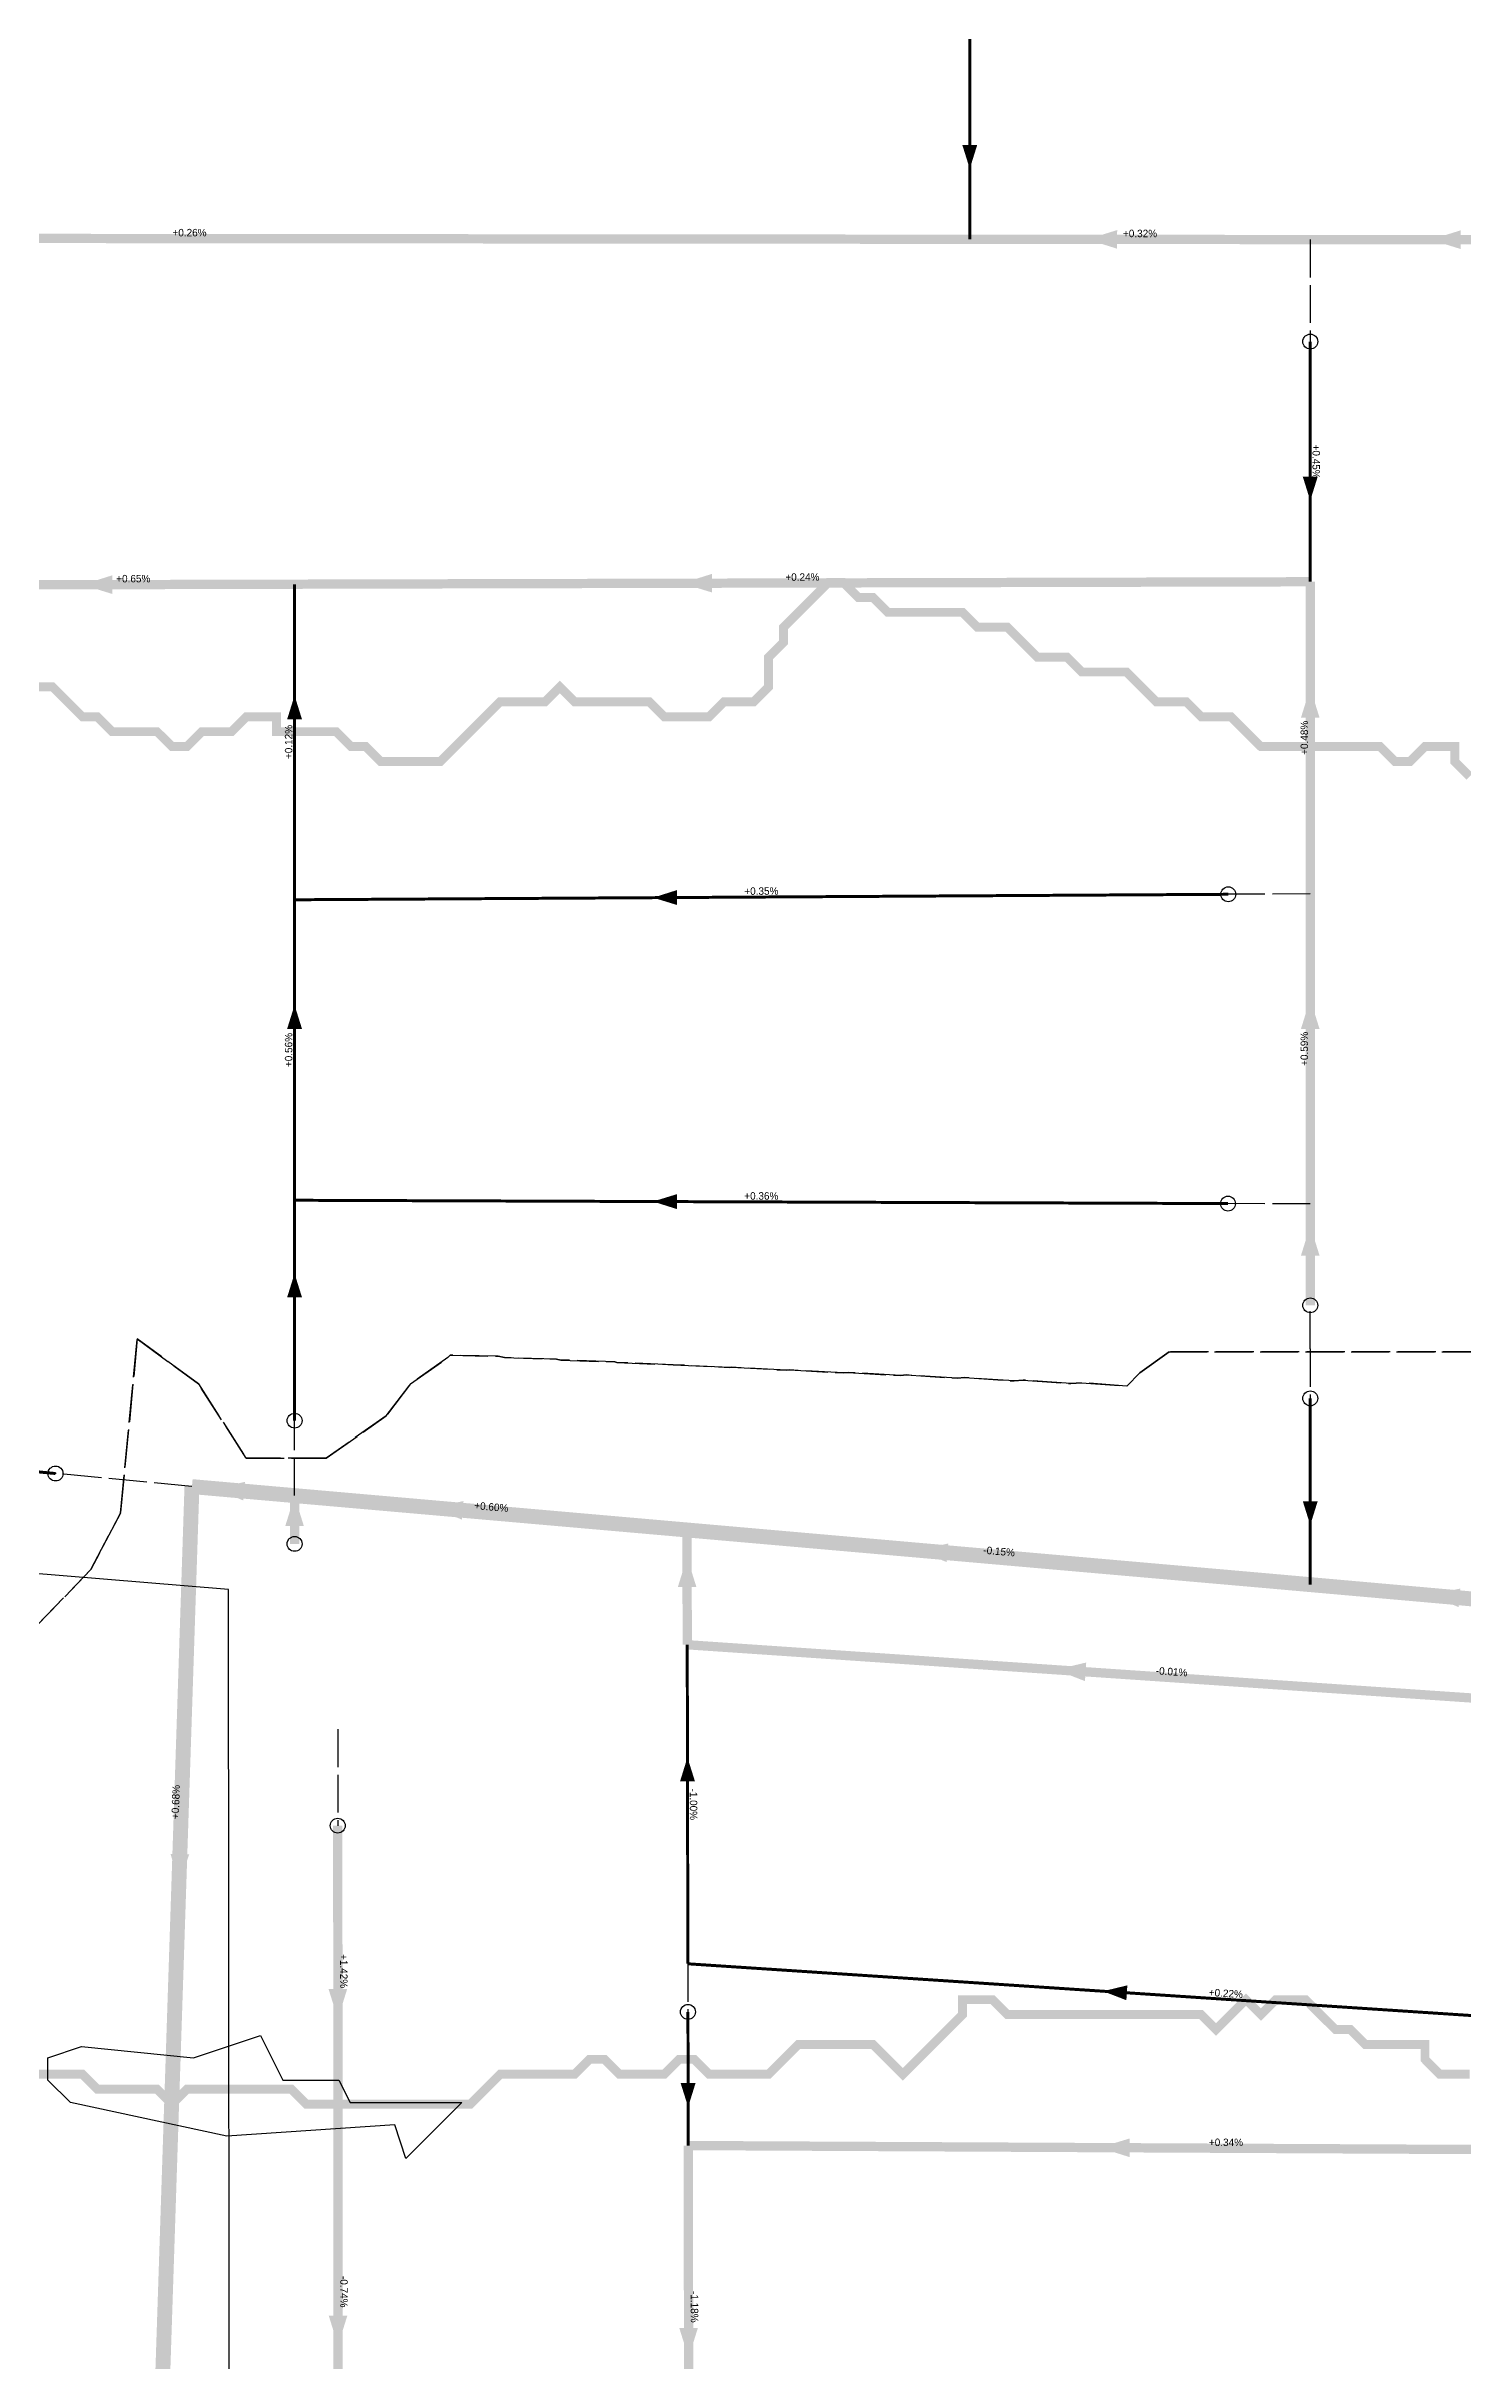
# Model space of a CAD drawing. Header units: metres. Extents: x 442821 to 452274, y 2561971 to 2571293.
# Drawn here: x 443845 to 444225, y 2564774 to 2565396 of the extents above; entities that cross this region are included whole.
import ezdxf
from ezdxf.enums import TextEntityAlignment as Align

# ---------------------------------------------------------------- set-up
doc = ezdxf.new("R2010")
doc.units = ezdxf.units.M
doc.header["$LTSCALE"] = 8
doc.linetypes.add('DASHDOT', pattern=[3.556, 2.54, -0.508, 0, -0.508])
doc.linetypes.add('DASHED', pattern=[1.524, 1.27, -0.254])
for name, color, linetype in [('A_ARROWS', 7, 'Continuous'), ('A_BRANCH', 7, 'Continuous'), ('A_BUILT_2006', 252, 'Continuous'), ('A_CATCHMENTS', 7, 'Continuous'), ('A_GRADIENT', 8, 'Continuous'), ('A_HEAD_GAP', 8, 'Continuous'), ('A_HEADS', 8, 'Continuous'), ('A_LATERAL', 7, 'Continuous'), ('A_STREAMS', 5, 'Continuous'), ('A_SUBMAIN', 7, 'Continuous'), ('A_WADI', 4, 'Continuous')]:
    doc.layers.add(name, color=color, linetype=linetype)

msp = doc.modelspace()

# ---------------------------------------------------------------- linework, layer by layer
at = {"layer": 'A_ARROWS', "color": 2}
for points in [[(444093.01, 2565362.69), (444091.01, 2565369.09), (444095.01, 2565369.09)], [(444124.53, 2565343.75), (444132.54, 2565346.25), (444132.53, 2565341.25)], [(444216.63, 2565343.67), (444224.64, 2565346.17), (444224.63, 2565341.17)], [(444184.32, 2565273.68), (444182.32, 2565280.08), (444186.32, 2565280.08)], [(443855.03, 2565251.12), (443863.03, 2565253.64), (443863.04, 2565248.64)], [(444015.89, 2565251.51), (444023.88, 2565254.03), (444023.89, 2565249.03)], [(443911.93, 2565221.4), (443913.93, 2565215), (443909.93, 2565215)], [(444184.32, 2565223.43), (444186.82, 2565215.43), (444181.82, 2565215.43)], [(444008.09, 2565167.18), (444014.48, 2565169.21), (444014.5, 2565165.21)], [(444184.32, 2565139.95), (444186.82, 2565131.95), (444181.82, 2565131.95)], [(443911.93, 2565138.37), (443913.93, 2565131.97), (443909.93, 2565131.97)], [(444008.06, 2565085.67), (444014.47, 2565087.65), (444014.46, 2565083.65)], [(444184.32, 2565079.16), (444186.82, 2565071.16), (444181.82, 2565071.16)], [(443911.93, 2565066.36), (443913.93, 2565059.96), (443909.93, 2565059.96)]]:
    msp.add_solid(points, dxfattribs=at)
at = {"layer": 'A_ARROWS', "color": 1}
for points in [[(443890.44, 2565008.67), (443898.63, 2565010.46), (443898.19, 2565005.48)], [(443911.93, 2565006.61), (443914.43, 2564998.61), (443909.43, 2564998.61)], [(443949.05, 2565003.53), (443957.24, 2565005.33), (443956.8, 2565000.35)], [(444184.32, 2564998.89), (444182.32, 2565005.29), (444186.32, 2565005.29)], [(444017.2, 2564990.25), (444019.71, 2564982.25), (444014.71, 2564982.24)], [(444079.06, 2564992.14), (444087.24, 2564993.94), (444086.81, 2564988.96)], [(444216.36, 2564980.08), (444224.55, 2564981.86), (444224.11, 2564976.88)], [(444116.09, 2564960.07), (444124.24, 2564962.02), (444123.9, 2564957.03)], [(444017.3, 2564936.55), (444019.31, 2564930.15), (444015.31, 2564930.14)], [(443880.91, 2564902.62), (443878.67, 2564910.7), (443883.67, 2564910.53)], [(443923.55, 2564866.44), (443921.04, 2564874.43), (443926.04, 2564874.44)], [(444128.75, 2564873.85), (444135.27, 2564875.42), (444135.01, 2564871.43)], [(444017.48, 2564842.8), (444015.47, 2564849.19), (444019.47, 2564849.2)], [(444127.86, 2564831.89), (444135.88, 2564834.35), (444135.85, 2564829.35)], [(443923.59, 2564778.83), (443921.09, 2564786.83), (443926.09, 2564786.84)], [(444017.61, 2564775.54), (444015.1, 2564783.53), (444020.1, 2564783.54)]]:
    msp.add_solid(points, dxfattribs=at)
at = {"layer": 'A_BRANCH', "color": 2, "const_width": 0.8}
msp.add_lwpolyline([(444093.01, 2565401.05), (444093.01, 2565343.78)], dxfattribs=at)
at = {"layer": 'A_BRANCH', "color": 2, "linetype": 'DASHED', "const_width": 0.8}
for points in [[(444184.32, 2565316.34), (444184.32, 2565251.91)], [(444162.32, 2565168.08), (443911.93, 2565166.61)], [(444162.26, 2565085.12), (443911.93, 2565086.01)], [(443911.93, 2565026.89), (443911.93, 2565086.01)], [(443847.82, 2565012.71), (443825.43, 2565014.87)]]:
    msp.add_lwpolyline(points, dxfattribs=at)
at = {"layer": 'A_BRANCH', "color": 1, "const_width": 0.8}
for points in [[(444184.32, 2565032.87), (444184.32, 2564982.91)], [(444017.43, 2564868.31), (444017.5, 2564832.45)]]:
    msp.add_lwpolyline(points, dxfattribs=at)
at = {"layer": 'A_BUILT_2006', "color": 252}
msp.add_lwpolyline([(444422.44, 2563343.67), (444425.81, 2563359.7), (444354.25, 2563402.28), (444079.07, 2562950.56), (443944.47, 2563054.62), (443895.55, 2563534.89), (443894.21, 2564981.63), (443353.42, 2565026.28), (443356.77, 2565236.27), (445139.69, 2565926.07), (445353.06, 2566067)], dxfattribs=at)
at = {"layer": 'A_CATCHMENTS', "color": 1, "linetype": 'DASHED'}
msp.add_lwpolyline([(443842.94, 2564972.04), (443857.33, 2564986.98), (443865.27, 2565002.12), (443869.76, 2565048.81), (443886.15, 2565036.74), (443898.95, 2565016.84), (443920.39, 2565016.84), (443936.53, 2565028.17), (443943.01, 2565036.74), (443953.06, 2565043.86), (443953.62, 2565044.43), (443966.54, 2565044.15), (443968.2, 2565043.8), (443982.19, 2565043.39), (443983.3, 2565043.16), (443997.83, 2565042.64), (443998.39, 2565042.51), (444013.47, 2565041.88), (444013.49, 2565041.88), (444028.66, 2565041.14), (444029.12, 2565041.2), (444043.9, 2565040.42), (444044.76, 2565040.51), (444059.15, 2565039.69), (444060.4, 2565039.83), (444074.4, 2565038.97), (444076.05, 2565039.14), (444089.65, 2565038.26), (444091.69, 2565038.45), (444104.9, 2565037.54), (444107.33, 2565037.76), (444120.14, 2565036.83), (444122.98, 2565037.07), (444135.15, 2565036.14), (444138.63, 2565039.68), (444146.49, 2565045.34), (444230.15, 2565045.34)], dxfattribs=at)
at = {"layer": 'A_CATCHMENTS', "color": 2, "linetype": 'DASHED'}
msp.add_lwpolyline([(444230.15, 2565045.34), (444146.49, 2565045.34), (444138.63, 2565039.68), (444135.15, 2565036.14), (444122.98, 2565037.07), (444120.14, 2565036.83), (444107.33, 2565037.76), (444104.9, 2565037.54), (444091.69, 2565038.45), (444089.65, 2565038.26), (444076.05, 2565039.14), (444074.4, 2565038.97), (444060.4, 2565039.83), (444059.15, 2565039.69), (444044.76, 2565040.51), (444043.9, 2565040.42), (444029.12, 2565041.2), (444028.66, 2565041.14), (444013.49, 2565041.88), (444013.47, 2565041.88), (443998.39, 2565042.51), (443997.83, 2565042.64), (443983.3, 2565043.16), (443982.19, 2565043.39), (443968.2, 2565043.8), (443966.54, 2565044.15), (443953.62, 2565044.43), (443953.06, 2565043.86), (443943.01, 2565036.74), (443936.53, 2565028.17), (443920.39, 2565016.84), (443898.95, 2565016.84), (443886.15, 2565036.74), (443869.76, 2565048.81), (443865.27, 2565002.12), (443857.33, 2564986.98), (443842.94, 2564972.04)], dxfattribs=at)
at = {"layer": 'A_HEAD_GAP', "color": 8, "linetype": 'DASHED'}
for points in [[(444184.32, 2565343.7), (444184.32, 2565316.34)], [(444184.32, 2565168.21), (444162.32, 2565168.08)], [(444184.32, 2565085.05), (444162.26, 2565085.12)], [(444184.32, 2565046.14), (444184.32, 2565057.82)], [(444184.32, 2565046.14), (444184.32, 2565032.87)], [(443911.93, 2565006.79), (443911.93, 2565026.89)], [(443884.41, 2565009.2), (443847.82, 2565012.71)], [(443923.51, 2564944.11), (443923.52, 2564918.25)], [(444017.41, 2564881.2), (444017.43, 2564868.31)]]:
    msp.add_lwpolyline(points, dxfattribs=at)
at = {"layer": 'A_HEADS', "color": 2}
for centre in [(444184.32, 2565316.34), (444162.32, 2565168.08), (444162.26, 2565085.12), (444184.32, 2565057.82), (443911.93, 2565026.89), (443847.82, 2565012.71)]:
    msp.add_circle(centre, 2, dxfattribs=at)
at = {"layer": 'A_HEADS', "color": 1}
for centre in [(444184.32, 2565032.87), (443911.93, 2564993.84), (443923.52, 2564918.25), (444017.43, 2564868.31)]:
    msp.add_circle(centre, 2, dxfattribs=at)
at = {"layer": 'A_LATERAL', "color": 2, "linetype": 'DASHED', "const_width": 0.8}
msp.add_lwpolyline([(443911.93, 2565166.61), (443911.93, 2565251.26)], dxfattribs=at)
at = {"layer": 'A_LATERAL', "color": 2, "const_width": 0.8}
msp.add_lwpolyline([(443911.93, 2565086.01), (443911.93, 2565166.61)], dxfattribs=at)
at = {"layer": 'A_LATERAL', "color": 1, "linetype": 'DASHDOT', "const_width": 0.8}
msp.add_lwpolyline([(444017.41, 2564881.2), (444017.24, 2564966.78)], dxfattribs=at)
at = {"layer": 'A_LATERAL', "color": 1, "linetype": 'DASHED', "const_width": 0.8}
msp.add_lwpolyline([(444305.75, 2564862.16), (444017.41, 2564881.2)], dxfattribs=at)
at = {"layer": 'A_STREAMS', "color": 5, "const_width": 2.4}
for points in [[(444227.09, 2565199.7), (444223.09, 2565203.7), (444223.09, 2565207.7), (444219.09, 2565207.7), (444215.09, 2565207.7), (444211.09, 2565203.7), (444207.09, 2565203.7), (444203.09, 2565207.7), (444199.09, 2565207.7), (444195.09, 2565207.7), (444191.09, 2565207.7), (444187.09, 2565207.7), (444183.09, 2565207.7), (444179.09, 2565207.7), (444175.09, 2565207.7), (444171.09, 2565207.7), (444167.09, 2565211.7), (444163.08, 2565215.7), (444159.08, 2565215.7), (444155.08, 2565215.7), (444151.08, 2565219.7), (444147.08, 2565219.7), (444143.08, 2565219.7), (444139.08, 2565223.7), (444135.08, 2565227.71), (444131.08, 2565227.71), (444127.08, 2565227.71), (444123.08, 2565227.71), (444119.08, 2565231.71), (444115.08, 2565231.71), (444111.08, 2565231.71), (444107.08, 2565235.71), (444103.08, 2565239.71), (444099.08, 2565239.71), (444095.08, 2565239.71), (444091.07, 2565243.71), (444087.07, 2565243.71), (444083.07, 2565243.71), (444079.07, 2565243.71), (444075.07, 2565243.71), (444071.07, 2565243.71), (444067.07, 2565247.71), (444063.07, 2565247.71), (444059.07, 2565251.71), (444055.07, 2565251.71), (444051.07, 2565247.71), (444047.07, 2565243.71), (444043.07, 2565239.71), (444043.07, 2565235.71), (444039.07, 2565231.71), (444039.07, 2565227.71), (444039.07, 2565223.7), (444035.07, 2565219.7), (444031.07, 2565219.7), (444027.07, 2565219.7), (444023.07, 2565215.7), (444019.06, 2565215.7), (444015.06, 2565215.7), (444011.06, 2565215.7), (444007.06, 2565219.7), (444003.06, 2565219.7), (443999.06, 2565219.7), (443995.06, 2565219.7), (443991.06, 2565219.7), (443987.06, 2565219.7), (443983.06, 2565223.7), (443979.06, 2565219.7), (443975.06, 2565219.7), (443971.06, 2565219.7), (443967.06, 2565219.7), (443963.06, 2565215.7), (443959.06, 2565211.7), (443955.06, 2565207.7), (443951.06, 2565203.7), (443947.05, 2565203.7), (443943.05, 2565203.7), (443939.05, 2565203.7), (443935.05, 2565203.7), (443931.05, 2565207.7), (443927.05, 2565207.7), (443923.05, 2565211.7), (443919.05, 2565211.7), (443915.05, 2565211.7), (443911.05, 2565211.7), (443907.05, 2565211.7), (443907.05, 2565215.7), (443903.05, 2565215.7), (443899.05, 2565215.7), (443895.05, 2565211.7), (443891.05, 2565211.7), (443887.05, 2565211.7), (443883.05, 2565207.7), (443879.05, 2565207.7), (443875.04, 2565211.7), (443871.04, 2565211.7), (443867.04, 2565211.7), (443863.04, 2565211.7), (443859.04, 2565215.7), (443855.04, 2565215.7), (443851.04, 2565219.7), (443847.04, 2565223.7), (443843.04, 2565223.7)], [(444227.09, 2564851.57), (444223.09, 2564851.57), (444219.09, 2564851.57), (444215.09, 2564855.58), (444215.09, 2564859.58), (444211.09, 2564859.58), (444207.09, 2564859.58), (444203.09, 2564859.58), (444199.09, 2564859.58), (444195.09, 2564863.58), (444191.09, 2564863.58), (444187.09, 2564867.58), (444183.09, 2564871.58), (444179.09, 2564871.58), (444175.09, 2564871.58), (444171.09, 2564867.58), (444167.09, 2564871.58), (444163.08, 2564867.58), (444159.08, 2564863.58), (444155.08, 2564867.58), (444151.08, 2564867.58), (444147.08, 2564867.58), (444143.08, 2564867.58), (444139.08, 2564867.58), (444135.08, 2564867.58), (444131.08, 2564867.58), (444127.08, 2564867.58), (444123.08, 2564867.58), (444119.08, 2564867.58), (444115.08, 2564867.58), (444111.08, 2564867.58), (444107.08, 2564867.58), (444103.08, 2564867.58), (444099.08, 2564871.58), (444095.08, 2564871.58), (444091.07, 2564871.58), (444091.07, 2564867.58), (444087.07, 2564863.58), (444083.07, 2564859.58), (444079.07, 2564855.58), (444075.07, 2564851.57), (444071.07, 2564855.58), (444067.07, 2564859.58), (444063.07, 2564859.58), (444059.07, 2564859.58), (444055.07, 2564859.58), (444051.07, 2564859.58), (444047.07, 2564859.58), (444043.07, 2564855.58), (444039.07, 2564851.57), (444035.07, 2564851.57), (444031.07, 2564851.57), (444027.07, 2564851.57), (444023.07, 2564851.57), (444019.06, 2564855.58), (444015.06, 2564855.58), (444011.06, 2564851.57), (444007.06, 2564851.57), (444003.06, 2564851.57), (443999.06, 2564851.57), (443995.06, 2564855.58), (443991.06, 2564855.58), (443987.06, 2564851.57), (443983.06, 2564851.57), (443979.06, 2564851.57), (443975.06, 2564851.57), (443971.06, 2564851.57), (443967.06, 2564851.57), (443963.06, 2564847.57), (443959.06, 2564843.57), (443955.06, 2564843.57), (443951.06, 2564843.57), (443947.05, 2564843.57), (443943.05, 2564843.57), (443939.05, 2564843.57), (443935.05, 2564843.57), (443931.05, 2564843.57), (443927.05, 2564843.57), (443923.05, 2564843.57), (443919.05, 2564843.57), (443915.05, 2564843.57), (443911.05, 2564847.57), (443907.05, 2564847.57), (443903.05, 2564847.57), (443899.05, 2564847.57), (443895.05, 2564847.57), (443891.05, 2564847.57), (443887.05, 2564847.57), (443883.05, 2564847.57), (443879.05, 2564843.57), (443875.04, 2564847.57), (443871.04, 2564847.57), (443867.04, 2564847.57), (443863.04, 2564847.57), (443859.04, 2564847.57), (443855.04, 2564851.57), (443851.04, 2564851.57), (443847.04, 2564851.57), (443843.04, 2564851.57)]]:
    msp.add_lwpolyline(points, dxfattribs=at)
at = {"layer": 'A_SUBMAIN', "color": 2, "linetype": 'DASHED', "const_width": 2.5}
for points in [[(444093.01, 2565343.78), (443674.5, 2565344.15)], [(444184.32, 2565343.7), (444093.01, 2565343.78)], [(444184.32, 2565251.91), (443911.93, 2565251.26)], [(444184.32, 2565168.21), (444184.32, 2565251.91)]]:
    msp.add_lwpolyline(points, dxfattribs=at)
at = {"layer": 'A_SUBMAIN', "color": 2, "const_width": 2.5}
for points in [[(444277.61, 2565343.62), (444184.32, 2565343.7)], [(443911.93, 2565251.26), (443825.43, 2565251.05)], [(444184.32, 2565085.05), (444184.32, 2565168.21)], [(444184.32, 2565057.82), (444184.32, 2565085.05)]]:
    msp.add_lwpolyline(points, dxfattribs=at)
at = {"layer": 'A_SUBMAIN', "color": 1, "linetype": 'DASHED', "const_width": 2.5}
for points in [[(443911.93, 2564993.84), (443911.93, 2565006.79)], [(444276.82, 2564949.16), (444017.24, 2564966.78)], [(444305.91, 2564831), (444017.5, 2564832.45)]]:
    msp.add_lwpolyline(points, dxfattribs=at)
at = {"layer": 'A_SUBMAIN', "color": 1, "linetype": 'DASHDOT', "const_width": 2.5}
for points in [[(444017.24, 2564966.78), (444017.18, 2564997.57)], [(443923.56, 2564840.23), (443923.61, 2564746.24)], [(444017.5, 2564832.45), (444017.67, 2564745.93)]]:
    msp.add_lwpolyline(points, dxfattribs=at)
at = {"layer": 'A_SUBMAIN', "color": 1, "const_width": 2.5}
msp.add_lwpolyline([(443923.52, 2564918.25), (443923.56, 2564840.23)], dxfattribs=at)
at = {"layer": 'A_TRUNK', "color": 1, "const_width": 4}
for points in [[(443884.41, 2565009.2), (443878.84, 2564839.9)], [(444017.18, 2564997.57), (443911.93, 2565006.79)]]:
    msp.add_lwpolyline(points, dxfattribs=at)
at = {"layer": 'A_TRUNK', "color": 1, "linetype": 'DASHED', "const_width": 4}
for points in [[(443911.93, 2565006.79), (443884.41, 2565009.2)], [(444276.88, 2564974.72), (444184.32, 2564982.91)]]:
    msp.add_lwpolyline(points, dxfattribs=at)
at = {"layer": 'A_TRUNK', "color": 1, "linetype": 'DASHDOT', "const_width": 4}
for points in [[(444184.32, 2564982.91), (444171.94, 2564984.01), (444017.18, 2564997.57)], [(443878.84, 2564839.9), (443875.47, 2564737.31), (443882.29, 2564427.42), (443882.35, 2564411.58)]]:
    msp.add_lwpolyline(points, dxfattribs=at)
at = {"layer": 'A_WADI', "color": 4}
msp.add_lwpolyline([(443908.8, 2564850.01), (443923.8, 2564850.01), (443926.8, 2564844.01), (443956.8, 2564844.01), (443941.8, 2564829.01), (443938.8, 2564838.01), (443893.8, 2564835.01), (443851.8, 2564844.01), (443845.8, 2564850.01), (443845.8, 2564856.01), (443854.8, 2564859.01), (443884.8, 2564856.01), (443902.8, 2564862.01), (443908.8, 2564850.01)], close=True, dxfattribs=at)

# ---------------------------------------------------------------- texts
at = {"layer": 'A_GRADIENT', "color": 2}
for s, rotation, p in [('+0.26%', 359.95003, (443883.76, 2565343.96)), ('+0.32%', 359.95003, (444138.67, 2565343.74)), ('+0.45%', -90, (444184.32, 2565284.13)), ('+0.65%', 0.13833, (443868.68, 2565251.15)), ('+0.24%', 0.13833, (444048.13, 2565251.58)), ('+0.12%', 90, (443911.93, 2565208.93)), ('+0.48%', 90, (444184.32, 2565210.06)), ('+0.35%', 0.3364, (444037.13, 2565167.35)), ('+0.56%', 90, (443911.93, 2565126.31)), ('+0.59%', 90, (444184.32, 2565126.63)), ('+0.36%', 359.79814, (444037.1, 2565085.57))]:
    msp.add_text(s, height=2, rotation=rotation, dxfattribs=at).set_placement(p, align=Align.BOTTOM_CENTER)
at = {"layer": 'A_GRADIENT', "color": 1}
for s, rotation, p in [('+0.60%', 354.99335, (443964.56, 2565002.18)), ('-0.15%', 354.99335, (444100.75, 2564990.24)), ('-0.01%', 356.11834, (444147.03, 2564957.97)), ('+0.68%', 88.11503, (443881.63, 2564924.55)), ('-1.00%', 270.11159, (444017.33, 2564923.99)), ('+1.42%', -89.96948, (443923.54, 2564879.24)), ('+0.22%', 356.22176, (444161.58, 2564871.68)), ('+0.34%', 359.71055, (444161.71, 2564831.72)), ('-0.74%', -89.96948, (443923.59, 2564793.23)), ('-1.18%', -89.88841, (444017.59, 2564789.19))]:
    msp.add_text(s, height=2, rotation=rotation, dxfattribs=at).set_placement(p, align=Align.BOTTOM_CENTER)

doc.saveas('drawing.dxf')
